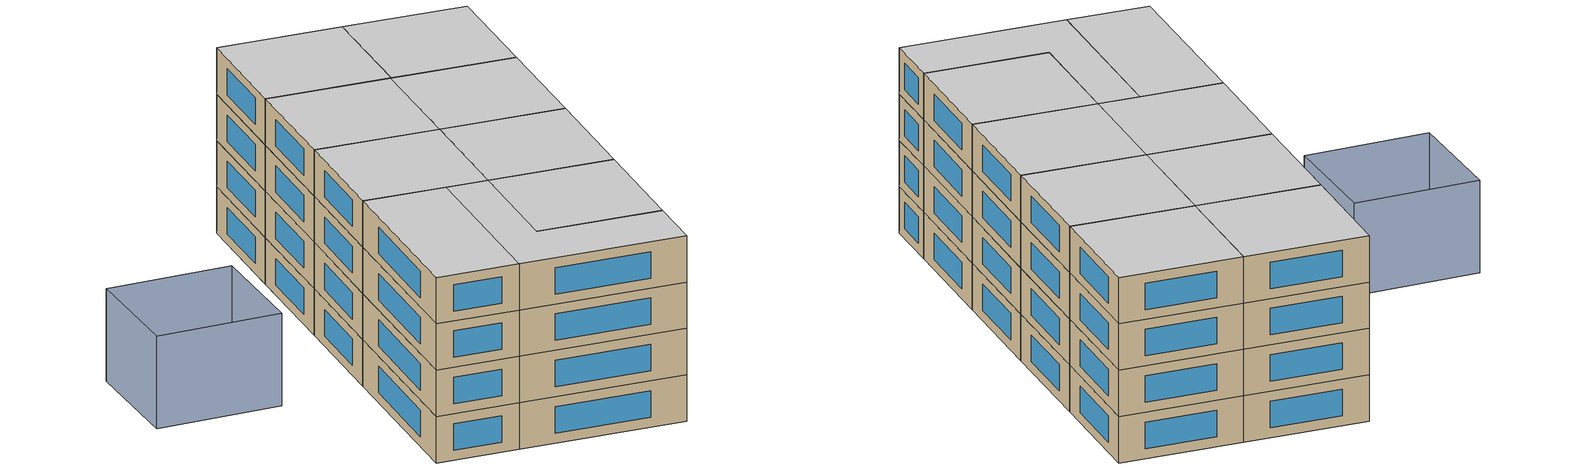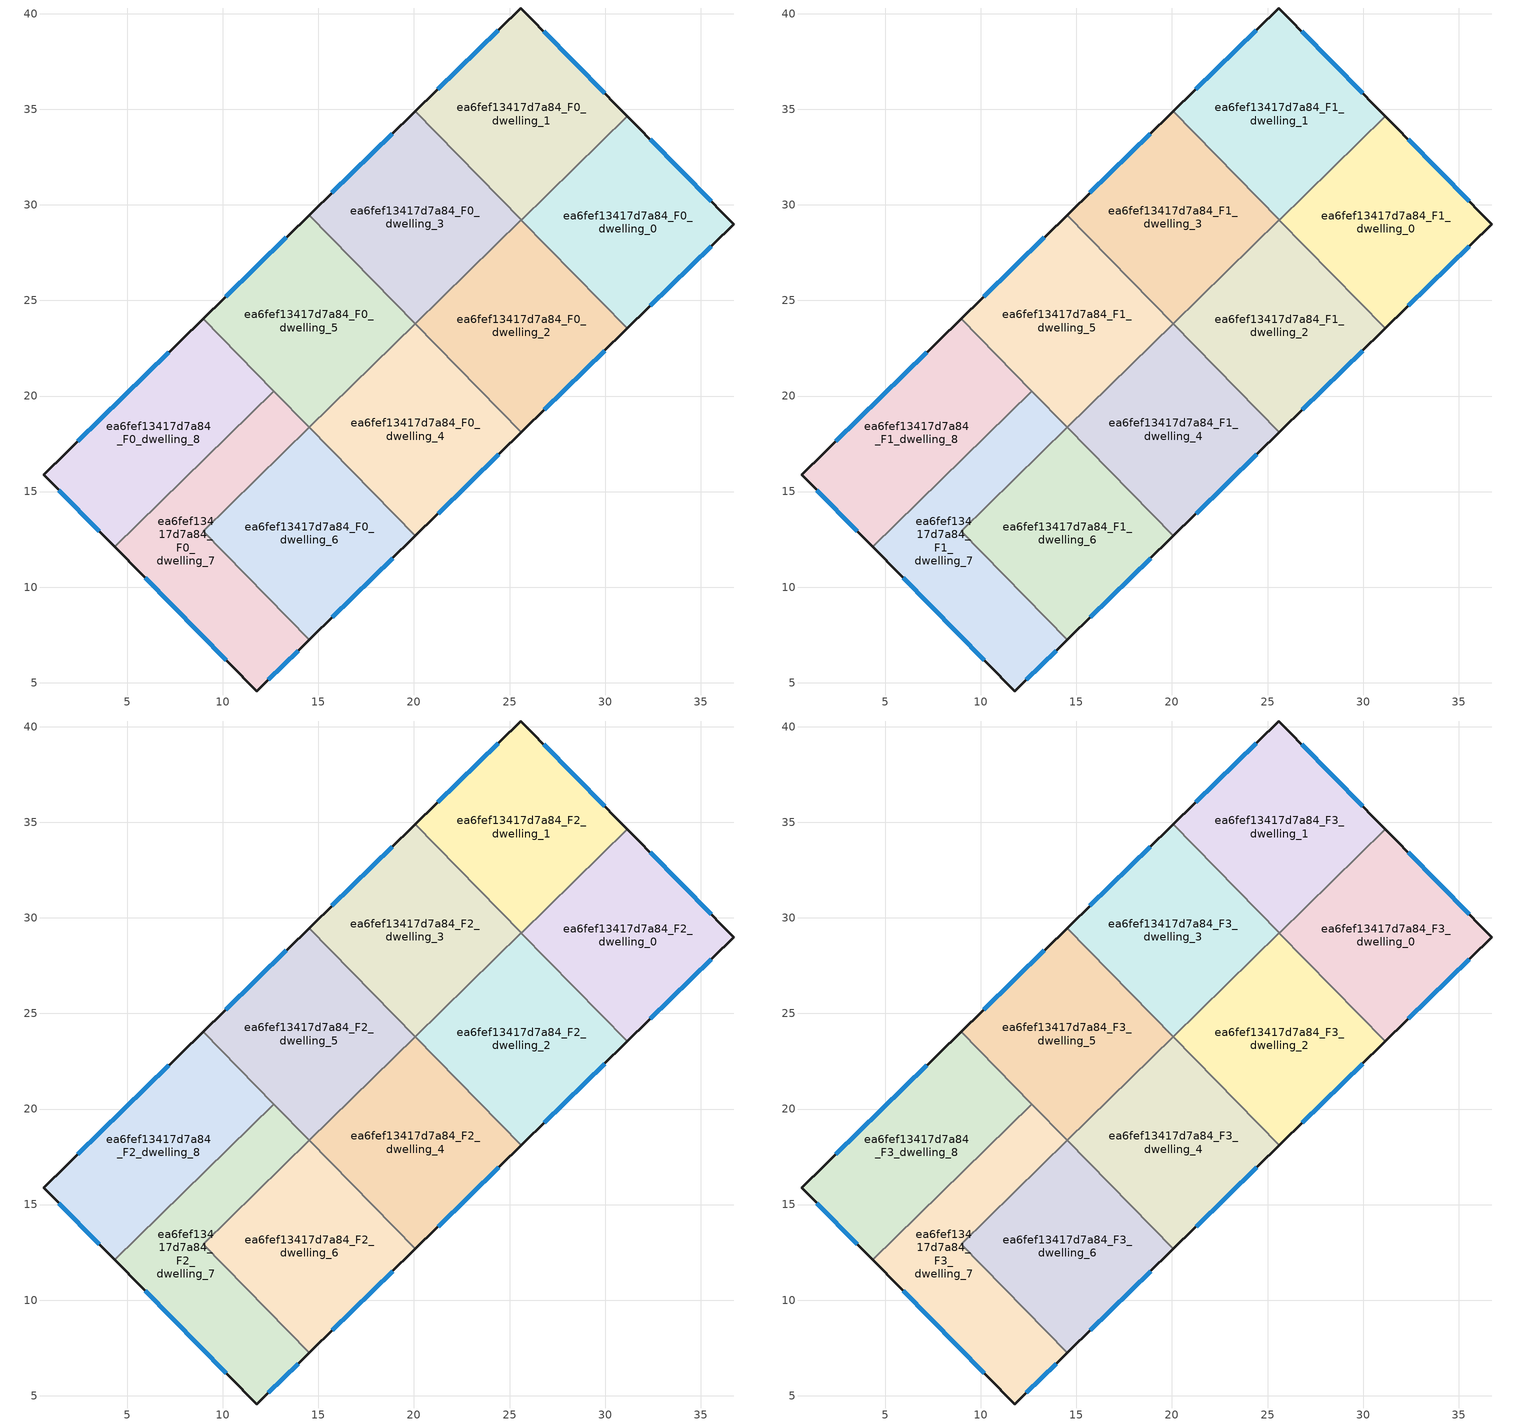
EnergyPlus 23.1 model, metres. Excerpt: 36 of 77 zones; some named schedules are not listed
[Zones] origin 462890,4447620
ea6fef13417d7a84_F0_dwelling_0
 floor ground (EU_floor_Construction): 31.17,34.64 36.74,28.99 31.17,23.54 25.62,29.21 z0
 wall outside (EU_wall_Construction): 31.17,23.54 36.74,28.99 31.17,34.64 z0:3
 wall to ea6fef13417d7a84_F0_dwelling_1 (EU_wall_Construction): 31.17,34.64 25.62,29.21 z0:3
 wall to ea6fef13417d7a84_F0_dwelling_2 (EU_wall_Construction): 25.62,29.21 31.17,23.54 z0:3
 window (EU_Window_Construction): 35.55,30.2 32.36,33.43 / 32.36,24.71 35.55,27.83 z0.64:2.36
ea6fef13417d7a84_F0_dwelling_1
 floor ground (EU_floor_Construction): 25.58,40.3 31.17,34.64 25.62,29.21 20.06,34.9 z0
 wall outside (EU_wall_Construction): 31.17,34.64 25.58,40.3 20.06,34.9 z0:3
 wall to ea6fef13417d7a84_F0_dwelling_3 (EU_wall_Construction): 20.06,34.9 25.61,29.22 z0:3
 wall to ea6fef13417d7a84_F0_dwelling_2 (EU_wall_Construction): 25.61,29.22 25.62,29.21 z0:3
 window (EU_Window_Construction): 29.97,35.85 26.78,39.09 / 24.4,39.15 21.24,36.06 z0.64:2.36
ea6fef13417d7a84_F0_dwelling_2
 floor ground (EU_floor_Construction): 25.61,29.22 31.17,23.54 25.62,18.11 20.07,23.79 z0
 wall outside (EU_wall_Construction): 25.62,18.11 31.17,23.54 z0:3
 wall to ea6fef13417d7a84_F0_dwelling_3 (EU_wall_Construction): 25.61,29.22 20.07,23.79 z0:3
 wall to ea6fef13417d7a84_F0_dwelling_4 (EU_wall_Construction): 20.07,23.79 25.62,18.11 z0:3
 window (EU_Window_Construction): 26.81,19.28 29.98,22.38 z0.64:2.36
ea6fef13417d7a84_F0_dwelling_3
 floor ground (EU_floor_Construction): 20.06,34.9 25.61,29.22 20.07,23.79 14.51,29.47 z0
 wall outside (EU_wall_Construction): 20.06,34.9 14.51,29.47 z0:3
 wall to ea6fef13417d7a84_F0_dwelling_5 (EU_wall_Construction): 14.51,29.47 20.07,23.79 z0:3
 window (EU_Window_Construction): 18.87,33.74 15.7,30.63 z0.64:2.36
ea6fef13417d7a84_F0_dwelling_4
 floor ground (EU_floor_Construction): 20.07,23.79 25.62,18.11 20.07,12.68 14.52,18.36 z0
 wall outside (EU_wall_Construction): 20.07,12.68 25.62,18.11 z0:3
 wall to ea6fef13417d7a84_F0_dwelling_5 (EU_wall_Construction): 20.07,23.79 14.52,18.36 z0:3
 wall to ea6fef13417d7a84_F0_dwelling_6 (EU_wall_Construction): 14.52,18.36 20.07,12.68 z0:3
 window (EU_Window_Construction): 21.26,13.85 24.43,16.95 z0.64:2.36
ea6fef13417d7a84_F0_dwelling_5
 floor ground (EU_floor_Construction): 14.51,29.47 20.07,23.79 14.52,18.36 8.96,24.04 z0
 wall outside (EU_wall_Construction): 14.51,29.47 8.96,24.04 z0:3
 wall to ea6fef13417d7a84_F0_dwelling_8 (EU_wall_Construction): 8.96,24.04 12.66,20.26 z0:3
 wall to ea6fef13417d7a84_F0_dwelling_7 (EU_wall_Construction): 12.66,20.26 14.52,18.36 z0:3
 window (EU_Window_Construction): 13.32,28.31 10.15,25.2 z0.64:2.36
ea6fef13417d7a84_F0_dwelling_6
 floor ground (EU_floor_Construction): 14.52,18.36 20.07,12.68 14.53,7.26 8.97,12.93 z0
 wall outside (EU_wall_Construction): 14.53,7.26 20.07,12.68 z0:3
 wall to ea6fef13417d7a84_F0_dwelling_7 (EU_wall_Construction): 14.52,18.36 8.97,12.93 14.53,7.26 z0:3
 window (EU_Window_Construction): 15.72,8.42 18.89,11.52 z0.64:2.36
ea6fef13417d7a84_F0_dwelling_7
 floor ground (EU_floor_Construction): 12.66,20.26 14.52,18.36 8.97,12.93 14.53,7.26 11.78,4.56 4.33,12.11 z0
 wall outside (EU_wall_Construction): 4.33,12.11 11.78,4.56 14.53,7.26 z0:3
 wall to ea6fef13417d7a84_F0_dwelling_8 (EU_wall_Construction): 12.66,20.26 4.33,12.11 z0:3
 window (EU_Window_Construction): 12.37,5.14 13.94,6.68 / 5.93,10.49 10.18,6.18 z0.64:2.36
ea6fef13417d7a84_F0_dwelling_8
 floor ground (EU_floor_Construction): 8.96,24.04 12.66,20.26 4.33,12.11 0.62,15.87 z0
 wall outside (EU_wall_Construction): 8.96,24.04 0.62,15.87 4.33,12.11 z0:3
 window (EU_Window_Construction): 1.41,15.07 3.54,12.92 / 7.17,22.29 2.41,17.62 z0.64:2.36
ea6fef13417d7a84_F1_dwelling_0
 floor to ea6fef13417d7a84_F0_dwelling_0 (EU_floor_Construction): 31.17,34.64 36.74,28.99 31.17,23.54 25.62,29.21 z3
 wall outside (EU_wall_Construction): 31.17,23.54 36.74,28.99 31.17,34.64 z3:6
 wall to ea6fef13417d7a84_F1_dwelling_1 (EU_wall_Construction): 31.17,34.64 25.62,29.21 z3:6
 wall to ea6fef13417d7a84_F1_dwelling_2 (EU_wall_Construction): 25.62,29.21 31.17,23.54 z3:6
 window (EU_Window_Construction): 35.55,30.2 32.36,33.43 / 32.36,24.71 35.55,27.83 z3.64:5.36
ea6fef13417d7a84_F1_dwelling_1
 floor to ea6fef13417d7a84_F0_dwelling_1 (EU_floor_Construction): 25.58,40.3 31.17,34.64 25.62,29.21 20.06,34.9 z3
 wall outside (EU_wall_Construction): 31.17,34.64 25.58,40.3 20.06,34.9 z3:6
 wall to ea6fef13417d7a84_F1_dwelling_3 (EU_wall_Construction): 20.06,34.9 25.61,29.22 z3:6
 wall to ea6fef13417d7a84_F1_dwelling_2 (EU_wall_Construction): 25.61,29.22 25.62,29.21 z3:6
 window (EU_Window_Construction): 29.97,35.85 26.78,39.09 / 24.4,39.15 21.24,36.06 z3.64:5.36
ea6fef13417d7a84_F1_dwelling_2
 floor to ea6fef13417d7a84_F0_dwelling_2 (EU_floor_Construction): 25.61,29.22 31.17,23.54 25.62,18.11 20.07,23.79 z3
 wall outside (EU_wall_Construction): 25.62,18.11 31.17,23.54 z3:6
 wall to ea6fef13417d7a84_F1_dwelling_3 (EU_wall_Construction): 25.61,29.22 20.07,23.79 z3:6
 wall to ea6fef13417d7a84_F1_dwelling_4 (EU_wall_Construction): 20.07,23.79 25.62,18.11 z3:6
 window (EU_Window_Construction): 26.81,19.28 29.98,22.38 z3.64:5.36
ea6fef13417d7a84_F1_dwelling_3
 floor to ea6fef13417d7a84_F0_dwelling_3 (EU_floor_Construction): 20.06,34.9 25.61,29.22 20.07,23.79 14.51,29.47 z3
 wall outside (EU_wall_Construction): 20.06,34.9 14.51,29.47 z3:6
 wall to ea6fef13417d7a84_F1_dwelling_5 (EU_wall_Construction): 14.51,29.47 20.07,23.79 z3:6
 window (EU_Window_Construction): 18.87,33.74 15.7,30.63 z3.64:5.36
ea6fef13417d7a84_F1_dwelling_4
 floor to ea6fef13417d7a84_F0_dwelling_4 (EU_floor_Construction): 20.07,23.79 25.62,18.11 20.07,12.68 14.52,18.36 z3
 wall outside (EU_wall_Construction): 20.07,12.68 25.62,18.11 z3:6
 wall to ea6fef13417d7a84_F1_dwelling_5 (EU_wall_Construction): 20.07,23.79 14.52,18.36 z3:6
 wall to ea6fef13417d7a84_F1_dwelling_6 (EU_wall_Construction): 14.52,18.36 20.07,12.68 z3:6
 window (EU_Window_Construction): 21.26,13.85 24.43,16.95 z3.64:5.36
ea6fef13417d7a84_F1_dwelling_5
 floor to ea6fef13417d7a84_F0_dwelling_5 (EU_floor_Construction): 14.51,29.47 20.07,23.79 14.52,18.36 8.96,24.04 z3
 wall outside (EU_wall_Construction): 14.51,29.47 8.96,24.04 z3:6
 wall to ea6fef13417d7a84_F1_dwelling_8 (EU_wall_Construction): 8.96,24.04 12.66,20.26 z3:6
 wall to ea6fef13417d7a84_F1_dwelling_7 (EU_wall_Construction): 12.66,20.26 14.52,18.36 z3:6
 window (EU_Window_Construction): 13.32,28.31 10.15,25.2 z3.64:5.36
ea6fef13417d7a84_F1_dwelling_6
 floor to ea6fef13417d7a84_F0_dwelling_6 (EU_floor_Construction): 14.52,18.36 20.07,12.68 14.53,7.26 8.97,12.93 z3
 wall outside (EU_wall_Construction): 14.53,7.26 20.07,12.68 z3:6
 wall to ea6fef13417d7a84_F1_dwelling_7 (EU_wall_Construction): 14.52,18.36 8.97,12.93 14.53,7.26 z3:6
 window (EU_Window_Construction): 15.72,8.42 18.89,11.52 z3.64:5.36
ea6fef13417d7a84_F1_dwelling_7
 floor to ea6fef13417d7a84_F0_dwelling_7 (EU_floor_Construction): 12.66,20.26 14.52,18.36 8.97,12.93 14.53,7.26 11.78,4.56 4.33,12.11 z3
 wall outside (EU_wall_Construction): 4.33,12.11 11.78,4.56 14.53,7.26 z3:6
 wall to ea6fef13417d7a84_F1_dwelling_8 (EU_wall_Construction): 12.66,20.26 4.33,12.11 z3:6
 window (EU_Window_Construction): 12.37,5.14 13.94,6.68 / 5.93,10.49 10.18,6.18 z3.64:5.36
ea6fef13417d7a84_F1_dwelling_8
 floor to ea6fef13417d7a84_F0_dwelling_8 (EU_floor_Construction): 8.96,24.04 12.66,20.26 4.33,12.11 0.62,15.87 z3
 wall outside (EU_wall_Construction): 8.96,24.04 0.62,15.87 4.33,12.11 z3:6
 window (EU_Window_Construction): 1.41,15.07 3.54,12.92 / 7.17,22.29 2.41,17.62 z3.64:5.36
ea6fef13417d7a84_F2_dwelling_0
 floor to ea6fef13417d7a84_F1_dwelling_0 (EU_floor_Construction): 31.17,34.64 36.74,28.99 31.17,23.54 25.62,29.21 z6
 wall outside (EU_wall_Construction): 31.17,23.54 36.74,28.99 31.17,34.64 z6:9
 wall to ea6fef13417d7a84_F2_dwelling_1 (EU_wall_Construction): 31.17,34.64 25.62,29.21 z6:9
 wall to ea6fef13417d7a84_F2_dwelling_2 (EU_wall_Construction): 25.62,29.21 31.17,23.54 z6:9
 window (EU_Window_Construction): 35.55,30.2 32.36,33.43 / 32.36,24.71 35.55,27.83 z6.64:8.36
ea6fef13417d7a84_F2_dwelling_1
 floor to ea6fef13417d7a84_F1_dwelling_1 (EU_floor_Construction): 25.58,40.3 31.17,34.64 25.62,29.21 20.06,34.9 z6
 wall outside (EU_wall_Construction): 31.17,34.64 25.58,40.3 20.06,34.9 z6:9
 wall to ea6fef13417d7a84_F2_dwelling_3 (EU_wall_Construction): 20.06,34.9 25.61,29.22 z6:9
 wall to ea6fef13417d7a84_F2_dwelling_2 (EU_wall_Construction): 25.61,29.22 25.62,29.21 z6:9
 window (EU_Window_Construction): 29.97,35.85 26.78,39.09 / 24.4,39.15 21.24,36.06 z6.64:8.36
ea6fef13417d7a84_F2_dwelling_2
 floor to ea6fef13417d7a84_F1_dwelling_2 (EU_floor_Construction): 25.61,29.22 31.17,23.54 25.62,18.11 20.07,23.79 z6
 wall outside (EU_wall_Construction): 25.62,18.11 31.17,23.54 z6:9
 wall to ea6fef13417d7a84_F2_dwelling_3 (EU_wall_Construction): 25.61,29.22 20.07,23.79 z6:9
 wall to ea6fef13417d7a84_F2_dwelling_4 (EU_wall_Construction): 20.07,23.79 25.62,18.11 z6:9
 window (EU_Window_Construction): 26.81,19.28 29.98,22.38 z6.64:8.36
ea6fef13417d7a84_F2_dwelling_3
 floor to ea6fef13417d7a84_F1_dwelling_3 (EU_floor_Construction): 20.06,34.9 25.61,29.22 20.07,23.79 14.51,29.47 z6
 wall outside (EU_wall_Construction): 20.06,34.9 14.51,29.47 z6:9
 wall to ea6fef13417d7a84_F2_dwelling_5 (EU_wall_Construction): 14.51,29.47 20.07,23.79 z6:9
 window (EU_Window_Construction): 18.87,33.74 15.7,30.63 z6.64:8.36
ea6fef13417d7a84_F2_dwelling_4
 floor to ea6fef13417d7a84_F1_dwelling_4 (EU_floor_Construction): 20.07,23.79 25.62,18.11 20.07,12.68 14.52,18.36 z6
 wall outside (EU_wall_Construction): 20.07,12.68 25.62,18.11 z6:9
 wall to ea6fef13417d7a84_F2_dwelling_5 (EU_wall_Construction): 20.07,23.79 14.52,18.36 z6:9
 wall to ea6fef13417d7a84_F2_dwelling_6 (EU_wall_Construction): 14.52,18.36 20.07,12.68 z6:9
 window (EU_Window_Construction): 21.26,13.85 24.43,16.95 z6.64:8.36
ea6fef13417d7a84_F2_dwelling_5
 floor to ea6fef13417d7a84_F1_dwelling_5 (EU_floor_Construction): 14.51,29.47 20.07,23.79 14.52,18.36 8.96,24.04 z6
 wall outside (EU_wall_Construction): 14.51,29.47 8.96,24.04 z6:9
 wall to ea6fef13417d7a84_F2_dwelling_8 (EU_wall_Construction): 8.96,24.04 12.66,20.26 z6:9
 wall to ea6fef13417d7a84_F2_dwelling_7 (EU_wall_Construction): 12.66,20.26 14.52,18.36 z6:9
 window (EU_Window_Construction): 13.32,28.31 10.15,25.2 z6.64:8.36
ea6fef13417d7a84_F2_dwelling_6
 floor to ea6fef13417d7a84_F1_dwelling_6 (EU_floor_Construction): 14.52,18.36 20.07,12.68 14.53,7.26 8.97,12.93 z6
 wall outside (EU_wall_Construction): 14.53,7.26 20.07,12.68 z6:9
 wall to ea6fef13417d7a84_F2_dwelling_7 (EU_wall_Construction): 14.52,18.36 8.97,12.93 14.53,7.26 z6:9
 window (EU_Window_Construction): 15.72,8.42 18.89,11.52 z6.64:8.36
ea6fef13417d7a84_F2_dwelling_7
 floor to ea6fef13417d7a84_F1_dwelling_7 (EU_floor_Construction): 12.66,20.26 14.52,18.36 8.97,12.93 14.53,7.26 11.78,4.56 4.33,12.11 z6
 wall outside (EU_wall_Construction): 4.33,12.11 11.78,4.56 14.53,7.26 z6:9
 wall to ea6fef13417d7a84_F2_dwelling_8 (EU_wall_Construction): 12.66,20.26 4.33,12.11 z6:9
 window (EU_Window_Construction): 12.37,5.14 13.94,6.68 / 5.93,10.49 10.18,6.18 z6.64:8.36
ea6fef13417d7a84_F2_dwelling_8
 floor to ea6fef13417d7a84_F1_dwelling_8 (EU_floor_Construction): 8.96,24.04 12.66,20.26 4.33,12.11 0.62,15.87 z6
 wall outside (EU_wall_Construction): 8.96,24.04 0.62,15.87 4.33,12.11 z6:9
 window (EU_Window_Construction): 1.41,15.07 3.54,12.92 / 7.17,22.29 2.41,17.62 z6.64:8.36
ea6fef13417d7a84_F3_dwelling_0
 floor to ea6fef13417d7a84_F2_dwelling_0 (EU_floor_Construction): 31.17,34.64 36.74,28.99 31.17,23.54 25.62,29.21 z9
 wall outside (EU_wall_Construction): 31.17,23.54 36.74,28.99 31.17,34.64 z9:12
 wall to ea6fef13417d7a84_F3_dwelling_1 (EU_wall_Construction): 31.17,34.64 25.62,29.21 z9:12
 wall to ea6fef13417d7a84_F3_dwelling_2 (EU_wall_Construction): 25.62,29.21 31.17,23.54 z9:12
 window (EU_Window_Construction): 35.55,30.2 32.36,33.43 / 32.36,24.71 35.55,27.83 z9.64:11.36
 ceiling to ea6fef13417d7a84_F4_dwelling_0 (EU_floor_Construction): 36.74,28.99 31.17,34.64 25.62,29.21 31.17,23.54 z12
ea6fef13417d7a84_F3_dwelling_1
 floor to ea6fef13417d7a84_F2_dwelling_1 (EU_floor_Construction): 25.58,40.3 31.17,34.64 25.62,29.21 20.06,34.9 z9
 wall outside (EU_wall_Construction): 31.17,34.64 25.58,40.3 20.06,34.9 z9:12
 wall to ea6fef13417d7a84_F3_dwelling_3 (EU_wall_Construction): 20.06,34.9 25.61,29.22 z9:12
 wall to ea6fef13417d7a84_F3_dwelling_2 (EU_wall_Construction): 25.61,29.22 25.62,29.21 z9:12
 window (EU_Window_Construction): 29.97,35.85 26.78,39.09 / 24.4,39.15 21.24,36.06 z9.64:11.36
 ceiling to ea6fef13417d7a84_F4_dwelling_1 (EU_floor_Construction): 31.17,34.64 25.58,40.3 20.06,34.9 25.62,29.21 z12
ea6fef13417d7a84_F3_dwelling_2
 floor to ea6fef13417d7a84_F2_dwelling_2 (EU_floor_Construction): 25.61,29.22 31.17,23.54 25.62,18.11 20.07,23.79 z9
 wall outside (EU_wall_Construction): 25.62,18.11 31.17,23.54 z9:12
 wall to ea6fef13417d7a84_F3_dwelling_3 (EU_wall_Construction): 25.61,29.22 20.07,23.79 z9:12
 wall to ea6fef13417d7a84_F3_dwelling_4 (EU_wall_Construction): 20.07,23.79 25.62,18.11 z9:12
 window (EU_Window_Construction): 26.81,19.28 29.98,22.38 z9.64:11.36
 ceiling to ea6fef13417d7a84_F4_dwelling_2 (EU_floor_Construction): 31.17,23.54 25.61,29.22 20.07,23.79 25.62,18.11 z12
ea6fef13417d7a84_F3_dwelling_3
 floor to ea6fef13417d7a84_F2_dwelling_3 (EU_floor_Construction): 20.06,34.9 25.61,29.22 20.07,23.79 14.51,29.47 z9
 wall outside (EU_wall_Construction): 20.06,34.9 14.51,29.47 z9:12
 wall to ea6fef13417d7a84_F3_dwelling_5 (EU_wall_Construction): 14.51,29.47 20.07,23.79 z9:12
 window (EU_Window_Construction): 18.87,33.74 15.7,30.63 z9.64:11.36
 ceiling to ea6fef13417d7a84_F4_dwelling_3 (EU_floor_Construction): 25.61,29.22 20.06,34.9 14.51,29.47 20.07,23.79 z12
ea6fef13417d7a84_F3_dwelling_4
 floor to ea6fef13417d7a84_F2_dwelling_4 (EU_floor_Construction): 20.07,23.79 25.62,18.11 20.07,12.68 14.52,18.36 z9
 wall outside (EU_wall_Construction): 20.07,12.68 25.62,18.11 z9:12
 wall to ea6fef13417d7a84_F3_dwelling_5 (EU_wall_Construction): 20.07,23.79 14.52,18.36 z9:12
 wall to ea6fef13417d7a84_F3_dwelling_6 (EU_wall_Construction): 14.52,18.36 20.07,12.68 z9:12
 window (EU_Window_Construction): 21.26,13.85 24.43,16.95 z9.64:11.36
 ceiling to ea6fef13417d7a84_F4_dwelling_4 (EU_floor_Construction): 25.62,18.11 20.07,23.79 14.52,18.36 20.07,12.68 z12
ea6fef13417d7a84_F3_dwelling_5
 floor to ea6fef13417d7a84_F2_dwelling_5 (EU_floor_Construction): 14.51,29.47 20.07,23.79 14.52,18.36 8.96,24.04 z9
 wall outside (EU_wall_Construction): 14.51,29.47 8.96,24.04 z9:12
 wall to ea6fef13417d7a84_F3_dwelling_8 (EU_wall_Construction): 8.96,24.04 12.66,20.26 z9:12
 wall to ea6fef13417d7a84_F3_dwelling_7 (EU_wall_Construction): 12.66,20.26 14.52,18.36 z9:12
 window (EU_Window_Construction): 13.32,28.31 10.15,25.2 z9.64:11.36
 ceiling to ea6fef13417d7a84_F4_dwelling_5 (EU_floor_Construction): 20.07,23.79 14.51,29.47 8.96,24.04 14.52,18.36 z12
ea6fef13417d7a84_F3_dwelling_6
 floor to ea6fef13417d7a84_F2_dwelling_6 (EU_floor_Construction): 14.52,18.36 20.07,12.68 14.53,7.26 8.97,12.93 z9
 wall outside (EU_wall_Construction): 14.53,7.26 20.07,12.68 z9:12
 wall to ea6fef13417d7a84_F3_dwelling_7 (EU_wall_Construction): 14.52,18.36 8.97,12.93 14.53,7.26 z9:12
 window (EU_Window_Construction): 15.72,8.42 18.89,11.52 z9.64:11.36
 ceiling to ea6fef13417d7a84_F4_dwelling_6 (EU_floor_Construction): 20.07,12.68 14.52,18.36 8.97,12.93 14.53,7.26 z12
ea6fef13417d7a84_F3_dwelling_7
 floor to ea6fef13417d7a84_F2_dwelling_7 (EU_floor_Construction): 12.66,20.26 14.52,18.36 8.97,12.93 14.53,7.26 11.78,4.56 4.33,12.11 z9
 wall outside (EU_wall_Construction): 4.33,12.11 11.78,4.56 14.53,7.26 z9:12
 wall to ea6fef13417d7a84_F3_dwelling_8 (EU_wall_Construction): 12.66,20.26 4.33,12.11 z9:12
 window (EU_Window_Construction): 12.37,5.14 13.94,6.68 / 5.93,10.49 10.18,6.18 z9.64:11.36
 ceiling to ea6fef13417d7a84_F4_dwelling_7 (EU_floor_Construction): 14.53,7.26 8.97,12.93 14.52,18.36 12.66,20.26 4.33,12.11 11.78,4.56 z12
ea6fef13417d7a84_F3_dwelling_8
 floor to ea6fef13417d7a84_F2_dwelling_8 (EU_floor_Construction): 8.96,24.04 12.66,20.26 4.33,12.11 0.62,15.87 z9
 wall outside (EU_wall_Construction): 8.96,24.04 0.62,15.87 4.33,12.11 z9:12
 window (EU_Window_Construction): 1.41,15.07 3.54,12.92 / 7.17,22.29 2.41,17.62 z9.64:11.36
 ceiling to ea6fef13417d7a84_F4_dwelling_8 (EU_floor_Construction): 12.66,20.26 8.96,24.04 0.62,15.87 4.33,12.11 z12
shading: 4.57,27.36 -1.28,32.91 / -1.28,32.91 3.76,38.22 / 3.76,38.22 9.61,32.67 / 9.61,32.67 4.57,27.36 z0:6
[Building]
EU S2 Campaign: North Axis=0; Terrain=City; Solar Distribution=FullExterior
[Site:Location]
Yerevan-Zvartnots.Intl.AP: Latitude=40.15; Longitude=44.383; Time Zone=4; Elevation=854
[SizingPeriod:WeatherFileDays]
AnnualSizingPeriod: Begin Month=1; Begin Day of Month=1; End Month=12; End Day of Month=31; Day of Week for Start Day=Monday; Use Weather File Daylight Saving Period=No; Use Weather File Rain and Snow Indicators=No
[MATERIAL]
EU_InternalMass_Material: Roughness=MediumRough; Thickness=0.1; Conductivity=1; Density=1800; Specific Heat=900; Thermal Absorptance=0.9; Solar Absorptance=0.7; Visible Absorptance=0.7
[MATERIAL:NOMASS] Roughness=MediumRough; Thermal Absorptance=0.9; Solar Absorptance=0.7; Visible Absorptance=0.7
Name | Thermal Resistance
EU_wall_NoMass | 1.05043
EU_floor_NoMass | 0.478065
[WINDOWMATERIAL:SIMPLEGLAZINGSYSTEM]
EU_Window_SimpleGlazing: UFactor=2.5566; Solar Heat Gain Coefficient=0.75; Visible Transmittance=0.75
[CONSTRUCTION]
EU_wall_Construction: EU_wall_NoMass
EU_floor_Construction: EU_floor_NoMass
EU_Window_Construction: EU_Window_SimpleGlazing
EU_InternalMass_Construction: EU_InternalMass_Material
[ZONE] Type=1; Multiplier=1; Ceiling Height=autocalculate; Floor Area=autocalculate; Part of Total Floor Area=Yes
Name | Volume
ea6fef13417d7a84_F0_dwelling_0; ea6fef13417d7a84_F1_dwelling_0; ea6fef13417d7a84_F2_dwelling_0; ea6fef13417d7a84_F3_dwelling_0 | 184.982
ea6fef13417d7a84_F0_dwelling_1; ea6fef13417d7a84_F1_dwelling_1; ea6fef13417d7a84_F2_dwelling_1; ea6fef13417d7a84_F3_dwelling_1 | 184.948
ea6fef13417d7a84_F0_dwelling_2; ea6fef13417d7a84_F1_dwelling_2; ea6fef13417d7a84_F2_dwelling_2; ea6fef13417d7a84_F3_dwelling_2 | 184.979
ea6fef13417d7a84_F0_dwelling_3; ea6fef13417d7a84_F1_dwelling_3; ea6fef13417d7a84_F2_dwelling_3; ea6fef13417d7a84_F3_dwelling_3; ea6fef13417d7a84_F0_dwelling_4; ea6fef13417d7a84_F1_dwelling_4; ea6fef13417d7a84_F2_dwelling_4; ea6fef13417d7a84_F3_dwelling_4 | 184.995
ea6fef13417d7a84_F0_dwelling_5; ea6fef13417d7a84_F1_dwelling_5; ea6fef13417d7a84_F2_dwelling_5; ea6fef13417d7a84_F3_dwelling_5 | 184.978
ea6fef13417d7a84_F0_dwelling_6; ea6fef13417d7a84_F1_dwelling_6; ea6fef13417d7a84_F2_dwelling_6; ea6fef13417d7a84_F3_dwelling_6 | 184.961
ea6fef13417d7a84_F0_dwelling_7; ea6fef13417d7a84_F1_dwelling_7; ea6fef13417d7a84_F2_dwelling_7; ea6fef13417d7a84_F3_dwelling_7 | 184.98
ea6fef13417d7a84_F0_dwelling_8; ea6fef13417d7a84_F1_dwelling_8; ea6fef13417d7a84_F2_dwelling_8; ea6fef13417d7a84_F3_dwelling_8 | 184.993
[INTERNALMASS] Construction=EU_InternalMass_Construction
Name | Zone or ZoneList | Surface Area
ea6fef13417d7a84_F0_dwelling_0_EU_InternalMass | ea6fef13417d7a84_F0_dwelling_0 | 61.66
ea6fef13417d7a84_F0_dwelling_1_EU_InternalMass | ea6fef13417d7a84_F0_dwelling_1 | 61.65
ea6fef13417d7a84_F0_dwelling_2_EU_InternalMass | ea6fef13417d7a84_F0_dwelling_2 | 61.6609
ea6fef13417d7a84_F0_dwelling_3_EU_InternalMass | ea6fef13417d7a84_F0_dwelling_3 | 61.6637
ea6fef13417d7a84_F0_dwelling_4_EU_InternalMass | ea6fef13417d7a84_F0_dwelling_4 | 61.6665
ea6fef13417d7a84_F0_dwelling_5_EU_InternalMass | ea6fef13417d7a84_F0_dwelling_5 | 61.6581
ea6fef13417d7a84_F0_dwelling_6_EU_InternalMass | ea6fef13417d7a84_F0_dwelling_6 | 61.654
ea6fef13417d7a84_F0_dwelling_7_EU_InternalMass | ea6fef13417d7a84_F0_dwelling_7 | 61.66
ea6fef13417d7a84_F0_dwelling_8_EU_InternalMass | ea6fef13417d7a84_F0_dwelling_8 | 61.6627
ea6fef13417d7a84_F1_dwelling_0_EU_InternalMass | ea6fef13417d7a84_F1_dwelling_0 | 61.66
ea6fef13417d7a84_F1_dwelling_1_EU_InternalMass | ea6fef13417d7a84_F1_dwelling_1 | 61.65
ea6fef13417d7a84_F1_dwelling_2_EU_InternalMass | ea6fef13417d7a84_F1_dwelling_2 | 61.6609
ea6fef13417d7a84_F1_dwelling_3_EU_InternalMass | ea6fef13417d7a84_F1_dwelling_3 | 61.6637
ea6fef13417d7a84_F1_dwelling_4_EU_InternalMass | ea6fef13417d7a84_F1_dwelling_4 | 61.6665
ea6fef13417d7a84_F1_dwelling_5_EU_InternalMass | ea6fef13417d7a84_F1_dwelling_5 | 61.6581
ea6fef13417d7a84_F1_dwelling_6_EU_InternalMass | ea6fef13417d7a84_F1_dwelling_6 | 61.654
ea6fef13417d7a84_F1_dwelling_7_EU_InternalMass | ea6fef13417d7a84_F1_dwelling_7 | 61.66
ea6fef13417d7a84_F1_dwelling_8_EU_InternalMass | ea6fef13417d7a84_F1_dwelling_8 | 61.6627
ea6fef13417d7a84_F2_dwelling_0_EU_InternalMass | ea6fef13417d7a84_F2_dwelling_0 | 61.66
ea6fef13417d7a84_F2_dwelling_1_EU_InternalMass | ea6fef13417d7a84_F2_dwelling_1 | 61.65
ea6fef13417d7a84_F2_dwelling_2_EU_InternalMass | ea6fef13417d7a84_F2_dwelling_2 | 61.6609
ea6fef13417d7a84_F2_dwelling_3_EU_InternalMass | ea6fef13417d7a84_F2_dwelling_3 | 61.6637
ea6fef13417d7a84_F2_dwelling_4_EU_InternalMass | ea6fef13417d7a84_F2_dwelling_4 | 61.6665
ea6fef13417d7a84_F2_dwelling_5_EU_InternalMass | ea6fef13417d7a84_F2_dwelling_5 | 61.6581
ea6fef13417d7a84_F2_dwelling_6_EU_InternalMass | ea6fef13417d7a84_F2_dwelling_6 | 61.654
ea6fef13417d7a84_F2_dwelling_7_EU_InternalMass | ea6fef13417d7a84_F2_dwelling_7 | 61.66
ea6fef13417d7a84_F2_dwelling_8_EU_InternalMass | ea6fef13417d7a84_F2_dwelling_8 | 61.6627
ea6fef13417d7a84_F3_dwelling_0_EU_InternalMass | ea6fef13417d7a84_F3_dwelling_0 | 61.66
ea6fef13417d7a84_F3_dwelling_1_EU_InternalMass | ea6fef13417d7a84_F3_dwelling_1 | 61.65
ea6fef13417d7a84_F3_dwelling_2_EU_InternalMass | ea6fef13417d7a84_F3_dwelling_2 | 61.6609
ea6fef13417d7a84_F3_dwelling_3_EU_InternalMass | ea6fef13417d7a84_F3_dwelling_3 | 61.6637
ea6fef13417d7a84_F3_dwelling_4_EU_InternalMass | ea6fef13417d7a84_F3_dwelling_4 | 61.6665
ea6fef13417d7a84_F3_dwelling_5_EU_InternalMass | ea6fef13417d7a84_F3_dwelling_5 | 61.6581
ea6fef13417d7a84_F3_dwelling_6_EU_InternalMass | ea6fef13417d7a84_F3_dwelling_6 | 61.654
ea6fef13417d7a84_F3_dwelling_7_EU_InternalMass | ea6fef13417d7a84_F3_dwelling_7 | 61.66
ea6fef13417d7a84_F3_dwelling_8_EU_InternalMass | ea6fef13417d7a84_F3_dwelling_8 | 61.6627
[OTHEREQUIPMENT] Fuel Type=Electricity; Design Level Calculation Method=Watts/Area; Power per Zone Floor Area=1; Fraction Latent=0; Fraction Radiant=0; Fraction Lost=0; Carbon Dioxide Generation Rate=0; EndUse Subcategory=EU_Step8_InternalGains
Name | Zone or ZoneList or Space or SpaceList | Schedule
EU_Step8_InternalGain_ea6fef13417d7a84_F0_dwelling_0_f000 | ea6fef13417d7a84_F0_dwelling_0 | EU_Step8_GainSchedule_ea6fef13417d7a84_F0_dwelling_0_f000
EU_Step8_InternalGain_ea6fef13417d7a84_F0_dwelling_1_f000 | ea6fef13417d7a84_F0_dwelling_1 | EU_Step8_GainSchedule_ea6fef13417d7a84_F0_dwelling_1_f000
EU_Step8_InternalGain_ea6fef13417d7a84_F0_dwelling_2_f000 | ea6fef13417d7a84_F0_dwelling_2 | EU_Step8_GainSchedule_ea6fef13417d7a84_F0_dwelling_2_f000
EU_Step8_InternalGain_ea6fef13417d7a84_F0_dwelling_3_f000 | ea6fef13417d7a84_F0_dwelling_3 | EU_Step8_GainSchedule_ea6fef13417d7a84_F0_dwelling_3_f000
EU_Step8_InternalGain_ea6fef13417d7a84_F0_dwelling_4_f000 | ea6fef13417d7a84_F0_dwelling_4 | EU_Step8_GainSchedule_ea6fef13417d7a84_F0_dwelling_4_f000
EU_Step8_InternalGain_ea6fef13417d7a84_F0_dwelling_5_f000 | ea6fef13417d7a84_F0_dwelling_5 | EU_Step8_GainSchedule_ea6fef13417d7a84_F0_dwelling_5_f000
EU_Step8_InternalGain_ea6fef13417d7a84_F0_dwelling_6_f000 | ea6fef13417d7a84_F0_dwelling_6 | EU_Step8_GainSchedule_ea6fef13417d7a84_F0_dwelling_6_f000
EU_Step8_InternalGain_ea6fef13417d7a84_F0_dwelling_7_f000 | ea6fef13417d7a84_F0_dwelling_7 | EU_Step8_GainSchedule_ea6fef13417d7a84_F0_dwelling_7_f000
EU_Step8_InternalGain_ea6fef13417d7a84_F0_dwelling_8_f000 | ea6fef13417d7a84_F0_dwelling_8 | EU_Step8_GainSchedule_ea6fef13417d7a84_F0_dwelling_8_f000
EU_Step8_InternalGain_ea6fef13417d7a84_F1_dwelling_0_f000 | ea6fef13417d7a84_F1_dwelling_0 | EU_Step8_GainSchedule_ea6fef13417d7a84_F1_dwelling_0_f000
EU_Step8_InternalGain_ea6fef13417d7a84_F1_dwelling_1_f000 | ea6fef13417d7a84_F1_dwelling_1 | EU_Step8_GainSchedule_ea6fef13417d7a84_F1_dwelling_1_f000
EU_Step8_InternalGain_ea6fef13417d7a84_F1_dwelling_2_f000 | ea6fef13417d7a84_F1_dwelling_2 | EU_Step8_GainSchedule_ea6fef13417d7a84_F1_dwelling_2_f000
EU_Step8_InternalGain_ea6fef13417d7a84_F1_dwelling_3_f000 | ea6fef13417d7a84_F1_dwelling_3 | EU_Step8_GainSchedule_ea6fef13417d7a84_F1_dwelling_3_f000
EU_Step8_InternalGain_ea6fef13417d7a84_F1_dwelling_4_f000 | ea6fef13417d7a84_F1_dwelling_4 | EU_Step8_GainSchedule_ea6fef13417d7a84_F1_dwelling_4_f000
EU_Step8_InternalGain_ea6fef13417d7a84_F1_dwelling_5_f000 | ea6fef13417d7a84_F1_dwelling_5 | EU_Step8_GainSchedule_ea6fef13417d7a84_F1_dwelling_5_f000
EU_Step8_InternalGain_ea6fef13417d7a84_F1_dwelling_6_f000 | ea6fef13417d7a84_F1_dwelling_6 | EU_Step8_GainSchedule_ea6fef13417d7a84_F1_dwelling_6_f000
EU_Step8_InternalGain_ea6fef13417d7a84_F1_dwelling_7_f000 | ea6fef13417d7a84_F1_dwelling_7 | EU_Step8_GainSchedule_ea6fef13417d7a84_F1_dwelling_7_f000
EU_Step8_InternalGain_ea6fef13417d7a84_F1_dwelling_8_f000 | ea6fef13417d7a84_F1_dwelling_8 | EU_Step8_GainSchedule_ea6fef13417d7a84_F1_dwelling_8_f000
EU_Step8_InternalGain_ea6fef13417d7a84_F2_dwelling_0_f000 | ea6fef13417d7a84_F2_dwelling_0 | EU_Step8_GainSchedule_ea6fef13417d7a84_F2_dwelling_0_f000
EU_Step8_InternalGain_ea6fef13417d7a84_F2_dwelling_1_f000 | ea6fef13417d7a84_F2_dwelling_1 | EU_Step8_GainSchedule_ea6fef13417d7a84_F2_dwelling_1_f000
EU_Step8_InternalGain_ea6fef13417d7a84_F2_dwelling_2_f000 | ea6fef13417d7a84_F2_dwelling_2 | EU_Step8_GainSchedule_ea6fef13417d7a84_F2_dwelling_2_f000
EU_Step8_InternalGain_ea6fef13417d7a84_F2_dwelling_3_f000 | ea6fef13417d7a84_F2_dwelling_3 | EU_Step8_GainSchedule_ea6fef13417d7a84_F2_dwelling_3_f000
EU_Step8_InternalGain_ea6fef13417d7a84_F2_dwelling_4_f000 | ea6fef13417d7a84_F2_dwelling_4 | EU_Step8_GainSchedule_ea6fef13417d7a84_F2_dwelling_4_f000
EU_Step8_InternalGain_ea6fef13417d7a84_F2_dwelling_5_f000 | ea6fef13417d7a84_F2_dwelling_5 | EU_Step8_GainSchedule_ea6fef13417d7a84_F2_dwelling_5_f000
EU_Step8_InternalGain_ea6fef13417d7a84_F2_dwelling_6_f000 | ea6fef13417d7a84_F2_dwelling_6 | EU_Step8_GainSchedule_ea6fef13417d7a84_F2_dwelling_6_f000
EU_Step8_InternalGain_ea6fef13417d7a84_F2_dwelling_7_f000 | ea6fef13417d7a84_F2_dwelling_7 | EU_Step8_GainSchedule_ea6fef13417d7a84_F2_dwelling_7_f000
EU_Step8_InternalGain_ea6fef13417d7a84_F2_dwelling_8_f000 | ea6fef13417d7a84_F2_dwelling_8 | EU_Step8_GainSchedule_ea6fef13417d7a84_F2_dwelling_8_f000
EU_Step8_InternalGain_ea6fef13417d7a84_F3_dwelling_0_f000 | ea6fef13417d7a84_F3_dwelling_0 | EU_Step8_GainSchedule_ea6fef13417d7a84_F3_dwelling_0_f000
EU_Step8_InternalGain_ea6fef13417d7a84_F3_dwelling_1_f000 | ea6fef13417d7a84_F3_dwelling_1 | EU_Step8_GainSchedule_ea6fef13417d7a84_F3_dwelling_1_f000
EU_Step8_InternalGain_ea6fef13417d7a84_F3_dwelling_2_f000 | ea6fef13417d7a84_F3_dwelling_2 | EU_Step8_GainSchedule_ea6fef13417d7a84_F3_dwelling_2_f000
EU_Step8_InternalGain_ea6fef13417d7a84_F3_dwelling_3_f000 | ea6fef13417d7a84_F3_dwelling_3 | EU_Step8_GainSchedule_ea6fef13417d7a84_F3_dwelling_3_f000
EU_Step8_InternalGain_ea6fef13417d7a84_F3_dwelling_4_f000 | ea6fef13417d7a84_F3_dwelling_4 | EU_Step8_GainSchedule_ea6fef13417d7a84_F3_dwelling_4_f000
EU_Step8_InternalGain_ea6fef13417d7a84_F3_dwelling_5_f000 | ea6fef13417d7a84_F3_dwelling_5 | EU_Step8_GainSchedule_ea6fef13417d7a84_F3_dwelling_5_f000
EU_Step8_InternalGain_ea6fef13417d7a84_F3_dwelling_6_f000 | ea6fef13417d7a84_F3_dwelling_6 | EU_Step8_GainSchedule_ea6fef13417d7a84_F3_dwelling_6_f000
EU_Step8_InternalGain_ea6fef13417d7a84_F3_dwelling_7_f000 | ea6fef13417d7a84_F3_dwelling_7 | EU_Step8_GainSchedule_ea6fef13417d7a84_F3_dwelling_7_f000
EU_Step8_InternalGain_ea6fef13417d7a84_F3_dwelling_8_f000 | ea6fef13417d7a84_F3_dwelling_8 | EU_Step8_GainSchedule_ea6fef13417d7a84_F3_dwelling_8_f000
[ZONEVENTILATION:DESIGNFLOWRATE] Schedule=EU_AlwaysOn; Design Flow Rate Calculation Method=AirChanges/Hour; Air Changes per Hour=0.557805; Ventilation Type=Natural; Fan Pressure Rise=0; Fan Total Efficiency=1; Constant Term Coefficient=1; Temperature Term Coefficient=0; Velocity Term Coefficient=0; Velocity Squared Term Coefficient=0; Minimum Indoor Temperature=-100; Maximum Indoor Temperature=100; Delta Temperature=-100; Minimum Outdoor Temperature=-100; Maximum Outdoor Temperature=100; Maximum Wind Speed=40
Name | Zone or ZoneList or Space or SpaceList
EU_ConstantAir_ea6fef13417d7a84_F0_dwelling_0 | ea6fef13417d7a84_F0_dwelling_0
EU_ConstantAir_ea6fef13417d7a84_F0_dwelling_1 | ea6fef13417d7a84_F0_dwelling_1
EU_ConstantAir_ea6fef13417d7a84_F0_dwelling_2 | ea6fef13417d7a84_F0_dwelling_2
EU_ConstantAir_ea6fef13417d7a84_F0_dwelling_3 | ea6fef13417d7a84_F0_dwelling_3
EU_ConstantAir_ea6fef13417d7a84_F0_dwelling_4 | ea6fef13417d7a84_F0_dwelling_4
EU_ConstantAir_ea6fef13417d7a84_F0_dwelling_5 | ea6fef13417d7a84_F0_dwelling_5
EU_ConstantAir_ea6fef13417d7a84_F0_dwelling_6 | ea6fef13417d7a84_F0_dwelling_6
EU_ConstantAir_ea6fef13417d7a84_F0_dwelling_7 | ea6fef13417d7a84_F0_dwelling_7
EU_ConstantAir_ea6fef13417d7a84_F0_dwelling_8 | ea6fef13417d7a84_F0_dwelling_8
EU_ConstantAir_ea6fef13417d7a84_F1_dwelling_0 | ea6fef13417d7a84_F1_dwelling_0
EU_ConstantAir_ea6fef13417d7a84_F1_dwelling_1 | ea6fef13417d7a84_F1_dwelling_1
EU_ConstantAir_ea6fef13417d7a84_F1_dwelling_2 | ea6fef13417d7a84_F1_dwelling_2
EU_ConstantAir_ea6fef13417d7a84_F1_dwelling_3 | ea6fef13417d7a84_F1_dwelling_3
EU_ConstantAir_ea6fef13417d7a84_F1_dwelling_4 | ea6fef13417d7a84_F1_dwelling_4
EU_ConstantAir_ea6fef13417d7a84_F1_dwelling_5 | ea6fef13417d7a84_F1_dwelling_5
EU_ConstantAir_ea6fef13417d7a84_F1_dwelling_6 | ea6fef13417d7a84_F1_dwelling_6
EU_ConstantAir_ea6fef13417d7a84_F1_dwelling_7 | ea6fef13417d7a84_F1_dwelling_7
EU_ConstantAir_ea6fef13417d7a84_F1_dwelling_8 | ea6fef13417d7a84_F1_dwelling_8
EU_ConstantAir_ea6fef13417d7a84_F2_dwelling_0 | ea6fef13417d7a84_F2_dwelling_0
EU_ConstantAir_ea6fef13417d7a84_F2_dwelling_1 | ea6fef13417d7a84_F2_dwelling_1
EU_ConstantAir_ea6fef13417d7a84_F2_dwelling_2 | ea6fef13417d7a84_F2_dwelling_2
EU_ConstantAir_ea6fef13417d7a84_F2_dwelling_3 | ea6fef13417d7a84_F2_dwelling_3
EU_ConstantAir_ea6fef13417d7a84_F2_dwelling_4 | ea6fef13417d7a84_F2_dwelling_4
EU_ConstantAir_ea6fef13417d7a84_F2_dwelling_5 | ea6fef13417d7a84_F2_dwelling_5
EU_ConstantAir_ea6fef13417d7a84_F2_dwelling_6 | ea6fef13417d7a84_F2_dwelling_6
EU_ConstantAir_ea6fef13417d7a84_F2_dwelling_7 | ea6fef13417d7a84_F2_dwelling_7
EU_ConstantAir_ea6fef13417d7a84_F2_dwelling_8 | ea6fef13417d7a84_F2_dwelling_8
EU_ConstantAir_ea6fef13417d7a84_F3_dwelling_0 | ea6fef13417d7a84_F3_dwelling_0
EU_ConstantAir_ea6fef13417d7a84_F3_dwelling_1 | ea6fef13417d7a84_F3_dwelling_1
EU_ConstantAir_ea6fef13417d7a84_F3_dwelling_2 | ea6fef13417d7a84_F3_dwelling_2
EU_ConstantAir_ea6fef13417d7a84_F3_dwelling_3 | ea6fef13417d7a84_F3_dwelling_3
EU_ConstantAir_ea6fef13417d7a84_F3_dwelling_4 | ea6fef13417d7a84_F3_dwelling_4
EU_ConstantAir_ea6fef13417d7a84_F3_dwelling_5 | ea6fef13417d7a84_F3_dwelling_5
EU_ConstantAir_ea6fef13417d7a84_F3_dwelling_6 | ea6fef13417d7a84_F3_dwelling_6
EU_ConstantAir_ea6fef13417d7a84_F3_dwelling_7 | ea6fef13417d7a84_F3_dwelling_7
EU_ConstantAir_ea6fef13417d7a84_F3_dwelling_8 | ea6fef13417d7a84_F3_dwelling_8
[HVACTEMPLATE:ZONE:IDEALLOADSAIRSYSTEM] System Availability Schedule=EU_AlwaysOn; Maximum Heating Supply Air Temperature=50; Minimum Cooling Supply Air Temperature=13; Maximum Heating Supply Air Humidity Ratio=0.0156; Minimum Cooling Supply Air Humidity Ratio=0.0077; Heating Limit=NoLimit; Cooling Limit=NoLimit; Heating Availability Schedule=EU_AlwaysOn; Cooling Availability Schedule=EU_CoolingOff; Dehumidification Control Type=ConstantSensibleHeatRatio; Cooling Sensible Heat Ratio=0.7; Dehumidification Setpoint=60; Humidification Control Type=None; Humidification Setpoint=30; Outdoor Air Method=None; Outdoor Air Flow Rate per Person=0.00944; Outdoor Air Flow Rate per Zone Floor Area=0; Outdoor Air Flow Rate per Zone=0; Demand Controlled Ventilation Type=None; Outdoor Air Economizer Type=NoEconomizer; Heat Recovery Type=None; Sensible Heat Recovery Effectiveness=0.7; Latent Heat Recovery Effectiveness=0.65
Name | Template Thermostat
ea6fef13417d7a84_F0_dwelling_0 | EU_HeatOnly_ea6fef13417d7a84_F0_dwelling_0
ea6fef13417d7a84_F0_dwelling_1 | EU_HeatOnly_ea6fef13417d7a84_F0_dwelling_1
ea6fef13417d7a84_F0_dwelling_2 | EU_HeatOnly_ea6fef13417d7a84_F0_dwelling_2
ea6fef13417d7a84_F0_dwelling_3 | EU_HeatOnly_ea6fef13417d7a84_F0_dwelling_3
ea6fef13417d7a84_F0_dwelling_4 | EU_HeatOnly_ea6fef13417d7a84_F0_dwelling_4
ea6fef13417d7a84_F0_dwelling_5 | EU_HeatOnly_ea6fef13417d7a84_F0_dwelling_5
ea6fef13417d7a84_F0_dwelling_6 | EU_HeatOnly_ea6fef13417d7a84_F0_dwelling_6
ea6fef13417d7a84_F0_dwelling_7 | EU_HeatOnly_ea6fef13417d7a84_F0_dwelling_7
ea6fef13417d7a84_F0_dwelling_8 | EU_HeatOnly_ea6fef13417d7a84_F0_dwelling_8
ea6fef13417d7a84_F1_dwelling_0 | EU_HeatOnly_ea6fef13417d7a84_F1_dwelling_0
ea6fef13417d7a84_F1_dwelling_1 | EU_HeatOnly_ea6fef13417d7a84_F1_dwelling_1
ea6fef13417d7a84_F1_dwelling_2 | EU_HeatOnly_ea6fef13417d7a84_F1_dwelling_2
ea6fef13417d7a84_F1_dwelling_3 | EU_HeatOnly_ea6fef13417d7a84_F1_dwelling_3
ea6fef13417d7a84_F1_dwelling_4 | EU_HeatOnly_ea6fef13417d7a84_F1_dwelling_4
ea6fef13417d7a84_F1_dwelling_5 | EU_HeatOnly_ea6fef13417d7a84_F1_dwelling_5
ea6fef13417d7a84_F1_dwelling_6 | EU_HeatOnly_ea6fef13417d7a84_F1_dwelling_6
ea6fef13417d7a84_F1_dwelling_7 | EU_HeatOnly_ea6fef13417d7a84_F1_dwelling_7
ea6fef13417d7a84_F1_dwelling_8 | EU_HeatOnly_ea6fef13417d7a84_F1_dwelling_8
ea6fef13417d7a84_F2_dwelling_0 | EU_HeatOnly_ea6fef13417d7a84_F2_dwelling_0
ea6fef13417d7a84_F2_dwelling_1 | EU_HeatOnly_ea6fef13417d7a84_F2_dwelling_1
ea6fef13417d7a84_F2_dwelling_2 | EU_HeatOnly_ea6fef13417d7a84_F2_dwelling_2
ea6fef13417d7a84_F2_dwelling_3 | EU_HeatOnly_ea6fef13417d7a84_F2_dwelling_3
ea6fef13417d7a84_F2_dwelling_4 | EU_HeatOnly_ea6fef13417d7a84_F2_dwelling_4
ea6fef13417d7a84_F2_dwelling_5 | EU_HeatOnly_ea6fef13417d7a84_F2_dwelling_5
ea6fef13417d7a84_F2_dwelling_6 | EU_HeatOnly_ea6fef13417d7a84_F2_dwelling_6
ea6fef13417d7a84_F2_dwelling_7 | EU_HeatOnly_ea6fef13417d7a84_F2_dwelling_7
ea6fef13417d7a84_F2_dwelling_8 | EU_HeatOnly_ea6fef13417d7a84_F2_dwelling_8
ea6fef13417d7a84_F3_dwelling_0 | EU_HeatOnly_ea6fef13417d7a84_F3_dwelling_0
ea6fef13417d7a84_F3_dwelling_1 | EU_HeatOnly_ea6fef13417d7a84_F3_dwelling_1
ea6fef13417d7a84_F3_dwelling_2 | EU_HeatOnly_ea6fef13417d7a84_F3_dwelling_2
ea6fef13417d7a84_F3_dwelling_3 | EU_HeatOnly_ea6fef13417d7a84_F3_dwelling_3
ea6fef13417d7a84_F3_dwelling_4 | EU_HeatOnly_ea6fef13417d7a84_F3_dwelling_4
ea6fef13417d7a84_F3_dwelling_5 | EU_HeatOnly_ea6fef13417d7a84_F3_dwelling_5
ea6fef13417d7a84_F3_dwelling_6 | EU_HeatOnly_ea6fef13417d7a84_F3_dwelling_6
ea6fef13417d7a84_F3_dwelling_7 | EU_HeatOnly_ea6fef13417d7a84_F3_dwelling_7
ea6fef13417d7a84_F3_dwelling_8 | EU_HeatOnly_ea6fef13417d7a84_F3_dwelling_8
[SIZING:ZONE] Zone Cooling Design Supply Air Temperature Input Method=SupplyAirTemperature; Zone Cooling Design Supply Air Temperature=13; Zone Heating Design Supply Air Temperature Input Method=SupplyAirTemperature; Zone Heating Design Supply Air Temperature=50; Zone Cooling Design Supply Air Humidity Ratio=0.008; Zone Heating Design Supply Air Humidity Ratio=0.008; Cooling Design Air Flow Method=DesignDay; Cooling Design Air Flow Rate=0; Cooling Minimum Air Flow per Zone Floor Area=0.000762; Cooling Minimum Air Flow=0; Cooling Minimum Air Flow Fraction=0.2; Heating Design Air Flow Method=DesignDay; Heating Design Air Flow Rate=0; Heating Maximum Air Flow per Zone Floor Area=0.002032; Heating Maximum Air Flow=0.141576; Heating Maximum Air Flow Fraction=0.3; Account for Dedicated Outdoor Air System=No; Dedicated Outdoor Air System Control Strategy=NeutralSupplyAir; Dedicated Outdoor Air Low Setpoint Temperature for Design=autosize; Dedicated Outdoor Air High Setpoint Temperature for Design=autosize; Zone Load Sizing Method=Sensible Load Only No Latent Load; Zone Latent Cooling Design Supply Air Humidity Ratio Input Method=HumidityRatioDifference; Zone Cooling Design Supply Air Humidity Ratio Difference=0.005; Zone Latent Heating Design Supply Air Humidity Ratio Input Method=HumidityRatioDifference; Zone Humidification Design Supply Air Humidity Ratio Difference=0.005
ea6fef13417d7a84_F0_dwelling_0; ea6fef13417d7a84_F0_dwelling_1; ea6fef13417d7a84_F0_dwelling_2; ea6fef13417d7a84_F0_dwelling_3; ea6fef13417d7a84_F0_dwelling_4; ea6fef13417d7a84_F0_dwelling_5; ea6fef13417d7a84_F0_dwelling_6; ea6fef13417d7a84_F0_dwelling_7; ea6fef13417d7a84_F0_dwelling_8; ea6fef13417d7a84_F1_dwelling_0; ea6fef13417d7a84_F1_dwelling_1; ea6fef13417d7a84_F1_dwelling_2; ea6fef13417d7a84_F1_dwelling_3; ea6fef13417d7a84_F1_dwelling_4; ea6fef13417d7a84_F1_dwelling_5; ea6fef13417d7a84_F1_dwelling_6; ea6fef13417d7a84_F1_dwelling_7; ea6fef13417d7a84_F1_dwelling_8; ea6fef13417d7a84_F2_dwelling_0; ea6fef13417d7a84_F2_dwelling_1; ea6fef13417d7a84_F2_dwelling_2; ea6fef13417d7a84_F2_dwelling_3; ea6fef13417d7a84_F2_dwelling_4; ea6fef13417d7a84_F2_dwelling_5; ea6fef13417d7a84_F2_dwelling_6; ea6fef13417d7a84_F2_dwelling_7; ea6fef13417d7a84_F2_dwelling_8; ea6fef13417d7a84_F3_dwelling_0; ea6fef13417d7a84_F3_dwelling_1; ea6fef13417d7a84_F3_dwelling_2; ea6fef13417d7a84_F3_dwelling_3; ea6fef13417d7a84_F3_dwelling_4; ea6fef13417d7a84_F3_dwelling_5; ea6fef13417d7a84_F3_dwelling_6; ea6fef13417d7a84_F3_dwelling_7; ea6fef13417d7a84_F3_dwelling_8
[SCHEDULE:FILE] Column Number=1; Rows to Skip at Top=0; Number of Hours of Data=8760; Column Separator=Comma; Interpolate to Timestep=No; Minutes per Item=60; Adjust Schedule for Daylight Savings=Yes
Name | File
EU_Step8_GainSchedule_ea6fef13417d7a84_F0_dwelling_0_f000 | ../../schedules/ea6fef13417d7a84/ea6fef13417d7a84_F0_dwelling_0_f000_gain.csv
EU_Step8_GainSchedule_ea6fef13417d7a84_F0_dwelling_1_f000 | ../../schedules/ea6fef13417d7a84/ea6fef13417d7a84_F0_dwelling_1_f000_gain.csv
EU_Step8_GainSchedule_ea6fef13417d7a84_F0_dwelling_2_f000 | ../../schedules/ea6fef13417d7a84/ea6fef13417d7a84_F0_dwelling_2_f000_gain.csv
EU_Step8_GainSchedule_ea6fef13417d7a84_F0_dwelling_3_f000 | ../../schedules/ea6fef13417d7a84/ea6fef13417d7a84_F0_dwelling_3_f000_gain.csv
EU_Step8_GainSchedule_ea6fef13417d7a84_F0_dwelling_4_f000 | ../../schedules/ea6fef13417d7a84/ea6fef13417d7a84_F0_dwelling_4_f000_gain.csv
EU_Step8_GainSchedule_ea6fef13417d7a84_F0_dwelling_5_f000 | ../../schedules/ea6fef13417d7a84/ea6fef13417d7a84_F0_dwelling_5_f000_gain.csv
EU_Step8_GainSchedule_ea6fef13417d7a84_F0_dwelling_6_f000 | ../../schedules/ea6fef13417d7a84/ea6fef13417d7a84_F0_dwelling_6_f000_gain.csv
EU_Step8_GainSchedule_ea6fef13417d7a84_F0_dwelling_7_f000 | ../../schedules/ea6fef13417d7a84/ea6fef13417d7a84_F0_dwelling_7_f000_gain.csv
EU_Step8_GainSchedule_ea6fef13417d7a84_F0_dwelling_8_f000 | ../../schedules/ea6fef13417d7a84/ea6fef13417d7a84_F0_dwelling_8_f000_gain.csv
EU_Step8_GainSchedule_ea6fef13417d7a84_F1_dwelling_0_f000 | ../../schedules/ea6fef13417d7a84/ea6fef13417d7a84_F1_dwelling_0_f000_gain.csv
EU_Step8_GainSchedule_ea6fef13417d7a84_F1_dwelling_1_f000 | ../../schedules/ea6fef13417d7a84/ea6fef13417d7a84_F1_dwelling_1_f000_gain.csv
EU_Step8_GainSchedule_ea6fef13417d7a84_F1_dwelling_2_f000 | ../../schedules/ea6fef13417d7a84/ea6fef13417d7a84_F1_dwelling_2_f000_gain.csv
EU_Step8_GainSchedule_ea6fef13417d7a84_F1_dwelling_3_f000 | ../../schedules/ea6fef13417d7a84/ea6fef13417d7a84_F1_dwelling_3_f000_gain.csv
EU_Step8_GainSchedule_ea6fef13417d7a84_F1_dwelling_4_f000 | ../../schedules/ea6fef13417d7a84/ea6fef13417d7a84_F1_dwelling_4_f000_gain.csv
EU_Step8_GainSchedule_ea6fef13417d7a84_F1_dwelling_5_f000 | ../../schedules/ea6fef13417d7a84/ea6fef13417d7a84_F1_dwelling_5_f000_gain.csv
EU_Step8_GainSchedule_ea6fef13417d7a84_F1_dwelling_6_f000 | ../../schedules/ea6fef13417d7a84/ea6fef13417d7a84_F1_dwelling_6_f000_gain.csv
EU_Step8_GainSchedule_ea6fef13417d7a84_F1_dwelling_7_f000 | ../../schedules/ea6fef13417d7a84/ea6fef13417d7a84_F1_dwelling_7_f000_gain.csv
EU_Step8_GainSchedule_ea6fef13417d7a84_F1_dwelling_8_f000 | ../../schedules/ea6fef13417d7a84/ea6fef13417d7a84_F1_dwelling_8_f000_gain.csv
EU_Step8_GainSchedule_ea6fef13417d7a84_F2_dwelling_0_f000 | ../../schedules/ea6fef13417d7a84/ea6fef13417d7a84_F2_dwelling_0_f000_gain.csv
EU_Step8_GainSchedule_ea6fef13417d7a84_F2_dwelling_1_f000 | ../../schedules/ea6fef13417d7a84/ea6fef13417d7a84_F2_dwelling_1_f000_gain.csv
EU_Step8_GainSchedule_ea6fef13417d7a84_F2_dwelling_2_f000 | ../../schedules/ea6fef13417d7a84/ea6fef13417d7a84_F2_dwelling_2_f000_gain.csv
EU_Step8_GainSchedule_ea6fef13417d7a84_F2_dwelling_3_f000 | ../../schedules/ea6fef13417d7a84/ea6fef13417d7a84_F2_dwelling_3_f000_gain.csv
EU_Step8_GainSchedule_ea6fef13417d7a84_F2_dwelling_4_f000 | ../../schedules/ea6fef13417d7a84/ea6fef13417d7a84_F2_dwelling_4_f000_gain.csv
EU_Step8_GainSchedule_ea6fef13417d7a84_F2_dwelling_5_f000 | ../../schedules/ea6fef13417d7a84/ea6fef13417d7a84_F2_dwelling_5_f000_gain.csv
EU_Step8_GainSchedule_ea6fef13417d7a84_F2_dwelling_6_f000 | ../../schedules/ea6fef13417d7a84/ea6fef13417d7a84_F2_dwelling_6_f000_gain.csv
EU_Step8_GainSchedule_ea6fef13417d7a84_F2_dwelling_7_f000 | ../../schedules/ea6fef13417d7a84/ea6fef13417d7a84_F2_dwelling_7_f000_gain.csv
